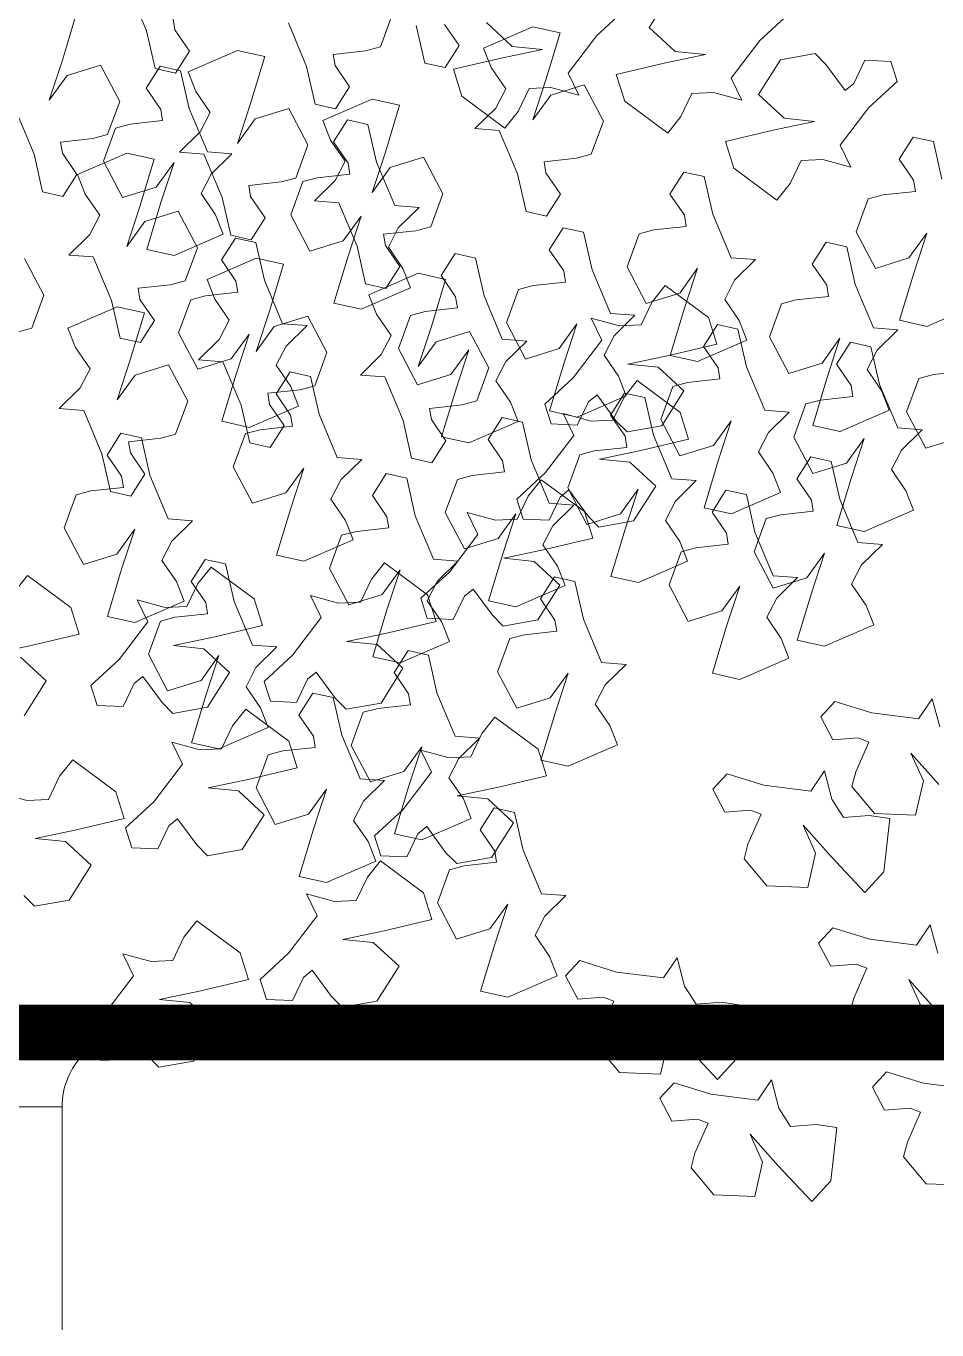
# Model space of a CAD drawing. Header units: metres. Extents: x 14 to 11050, y -346 to 476.
# Drawn here: x 218.993 to 219.482, y -198.212 to -197.511 of the extents above; entities that cross this region are included whole.
import ezdxf

# ---------------------------------------------------------------- set-up
doc = ezdxf.new("R2010")
doc.units = ezdxf.units.M
doc.linetypes.add('0', pattern=[0])
doc.layers.get('0').update_dxf_attribs({"color": 250, "linetype": '0', "lineweight": 20})
for name, color, linetype, lineweight in [('A-DOOR', 35, 'Continuous', 5), ('A-WALL', 250, 'Continuous', 20), ('ARBOLES', 86, 'Continuous', 0), ('baños', 140, 'Continuous', 0)]:
    doc.layers.add(name, color=color, linetype=linetype, lineweight=lineweight)
doc.layers.add('REVESTIMIENTO EXTERIOR', color=7, linetype='Continuous', lineweight=5, true_color=0xffdebd)
doc.styles.get("Standard").update_dxf_attribs({"font": 'arial.ttf', "height": 0.1875})

# ---------------------------------------------------------------- blocks, each defined once
blk = doc.blocks.new('TREES')
at = {"layer": 'ARBOLES', "color": 252, "true_color": 0x8da178}
for p, q in [((0.06451, 0.05297), (0.06859, 0.04534)), ((0.11149, 0.04642), (0.11312, 0.05266)), ((0.13893, 0.05273), (0.13031, 0.04799)), ((0.14402, 0.05209), (0.13893, 0.05273)), ((0.11766, 0.05097), (0.11986, 0.04424)), ((0.12583, 0.04801), (0.12282, 0.05162)), ((0.14224, 0.04326), (0.14402, 0.05209)), ((0.07375, 0.046), (0.07323, 0.048)), ((0.09431, 0.04922), (0.09839, 0.04159)), ((0.12366, 0.04377), (0.12583, 0.04801)), ((0.13031, 0.04799), (0.13205, 0.04455)), ((0.05374, 0.03856), (0.05551, 0.04739)), ((0.07676, 0.04239), (0.07375, 0.046)), ((0.10303, 0.04425), (0.10887, 0.04545)), ((0.10887, 0.04545), (0.11149, 0.04642)), ((0.06859, 0.04534), (0.07079, 0.03862)), ((0.08548, 0.04333), (0.07686, 0.03859)), ((0.09057, 0.04269), (0.08548, 0.04333)), ((0.10355, 0.04225), (0.10303, 0.04425)), ((0.11986, 0.04424), (0.12366, 0.04377)), ((0.13205, 0.04455), (0.13506, 0.04094)), ((0.14054, 0.03572), (0.14224, 0.04326)), ((0.1493, 0.04302), (0.14337, 0.04055)), ((0.15342, 0.0367), (0.1493, 0.04302)), ((0.07459, 0.03814), (0.07676, 0.04239)), ((0.08879, 0.03386), (0.09057, 0.04269)), ((0.09839, 0.04159), (0.10059, 0.03487)), ((0.10656, 0.03864), (0.10355, 0.04225)), ((0.13506, 0.04094), (0.13357, 0.03726)), ((0.05203, 0.03103), (0.05374, 0.03856)), ((0.06079, 0.03833), (0.05487, 0.03585)), ((0.06491, 0.032), (0.06079, 0.03833)), ((0.07079, 0.03862), (0.07459, 0.03814)), ((0.07686, 0.03859), (0.0786, 0.03516)), ((0.10439, 0.03439), (0.10656, 0.03864)), ((0.14337, 0.04055), (0.14054, 0.03572)), ((0.05487, 0.03585), (0.05203, 0.03103)), ((0.1109, 0.03676), (0.10228, 0.03202)), ((0.11598, 0.03612), (0.1109, 0.03676)), ((0.11421, 0.02729), (0.11598, 0.03612)), ((0.13357, 0.03726), (0.13013, 0.03316)), ((0.15179, 0.03046), (0.15342, 0.0367)), ((-0.07198, 0.03504), (-0.0754, 0.0283)), ((0.0786, 0.03516), (0.08161, 0.03155)), ((0.08709, 0.02633), (0.08879, 0.03386)), ((0.09584, 0.03363), (0.08992, 0.03116)), ((0.09997, 0.0273), (0.09584, 0.03363)), ((0.10059, 0.03487), (0.10439, 0.03439)), ((-0.08481, 0.02594), (-0.08009, 0.03121)), ((-0.05503, 0.02782), (-0.05031, 0.03308)), ((0.06328, 0.02576), (0.06491, 0.032)), ((0.08161, 0.03155), (0.08012, 0.02787)), ((0.08992, 0.03116), (0.08709, 0.02633)), ((0.10228, 0.03202), (0.10402, 0.02859)), ((0.13013, 0.03316), (0.13461, 0.03325)), ((0.13461, 0.03325), (0.13869, 0.02563)), ((0.14333, 0.02829), (0.14917, 0.02948)), ((0.14917, 0.02948), (0.15179, 0.03046)), ((-0.10518, 0.02643), (-0.10008, 0.02253)), ((-0.0754, 0.0283), (-0.07029, 0.02441)), ((-0.05959, 0.02047), (-0.05503, 0.02782)), ((-0.04473, 0.0264), (-0.05095, 0.0247)), ((-0.04257, 0.02462), (-0.04473, 0.0264)), ((0.04611, 0.02855), (0.05019, 0.02093)), ((0.08012, 0.02787), (0.07668, 0.02377)), ((0.09833, 0.02106), (0.09997, 0.0273)), ((0.10402, 0.02859), (0.10703, 0.02498)), ((0.1125, 0.01976), (0.11421, 0.02729)), ((0.12126, 0.02706), (0.11534, 0.02459)), ((0.12538, 0.02073), (0.12126, 0.02706)), ((0.14385, 0.02628), (0.14333, 0.02829)), ((0.14686, 0.02267), (0.14385, 0.02628)), ((-0.08938, 0.0186), (-0.08481, 0.02594)), ((-0.0647, 0.02437), (-0.07207, 0.02208)), ((-0.07029, 0.02441), (-0.0647, 0.02437)), ((-0.05095, 0.0247), (-0.05436, 0.01796)), ((-0.03862, 0.02016), (-0.04257, 0.02462)), ((-0.03552, 0.02603), (-0.03714, 0.02162)), ((-0.03076, 0.02627), (-0.03552, 0.02603)), ((-0.02927, 0.02274), (-0.03076, 0.02627)), ((0.05483, 0.02359), (0.06067, 0.02478)), ((0.06067, 0.02478), (0.06328, 0.02576)), ((0.10703, 0.02498), (0.10554, 0.0213)), ((0.11534, 0.02459), (0.1125, 0.01976)), ((0.13869, 0.02563), (0.14089, 0.0189)), ((-0.09448, 0.0225), (-0.10186, 0.0202)), ((-0.10008, 0.02253), (-0.09448, 0.0225)), ((-0.07207, 0.02208), (-0.08061, 0.0192)), ((-0.03714, 0.02162), (-0.03862, 0.02016)), ((-0.03399, 0.01748), (-0.02927, 0.02274)), ((0.05535, 0.02159), (0.05483, 0.02359)), ((0.05836, 0.01798), (0.05535, 0.02159)), ((0.06708, 0.02269), (0.05846, 0.01795)), ((0.07217, 0.02205), (0.06708, 0.02269)), ((0.07039, 0.01322), (0.07217, 0.02205)), ((0.07668, 0.02377), (0.08116, 0.02386)), ((0.08116, 0.02386), (0.08524, 0.01623)), ((0.14469, 0.01843), (0.14686, 0.02267)), ((-0.10186, 0.0202), (-0.11039, 0.01733)), ((-0.08061, 0.0192), (-0.07862, 0.01447)), ((-0.05728, 0.01664), (-0.05959, 0.02047)), ((0.05019, 0.02093), (0.05239, 0.01421)), ((0.08988, 0.01889), (0.09572, 0.02009)), ((0.09572, 0.02009), (0.09833, 0.02106)), ((0.10554, 0.0213), (0.1021, 0.0172)), ((0.12375, 0.01449), (0.12538, 0.02073)), ((-0.11039, 0.01733), (-0.1084, 0.0126)), ((-0.08706, 0.01476), (-0.08938, 0.0186)), ((-0.0681, 0.01261), (-0.06648, 0.01701)), ((-0.06648, 0.01701), (-0.06255, 0.01757)), ((-0.06255, 0.01757), (-0.05728, 0.01664)), ((-0.05436, 0.01796), (-0.04926, 0.01407)), ((-0.03856, 0.01013), (-0.03399, 0.01748)), ((0.05619, 0.01373), (0.05836, 0.01798)), ((0.05846, 0.01795), (0.0602, 0.01452)), ((0.0904, 0.01689), (0.08988, 0.01889)), ((0.09341, 0.01328), (0.0904, 0.01689)), ((0.1021, 0.0172), (0.10658, 0.01729)), ((0.10658, 0.01729), (0.11066, 0.00966)), ((0.14089, 0.0189), (0.14469, 0.01843)), ((-0.09788, 0.01073), (-0.09626, 0.01514)), ((-0.09626, 0.01514), (-0.09233, 0.01569)), ((-0.09233, 0.01569), (-0.08706, 0.01476)), ((-0.07862, 0.01447), (-0.07021, 0.00938)), ((0.0602, 0.01452), (0.06321, 0.01091)), ((0.08524, 0.01623), (0.08744, 0.00951)), ((0.12114, 0.01352), (0.12375, 0.01449)), ((-0.16389, 0.01286), (-0.16606, 0.00861)), ((-0.16009, 0.01238), (-0.16389, 0.01286)), ((-0.15789, 0.00566), (-0.16009, 0.01238)), ((-0.1084, 0.0126), (-0.09999, 0.00751)), ((-0.07021, 0.00938), (-0.0681, 0.01261)), ((-0.04366, 0.01403), (-0.05104, 0.01174)), ((-0.04926, 0.01407), (-0.04366, 0.01403)), ((-0.02543, 0.01286), (-0.0276, 0.00861)), ((-0.02163, 0.01238), (-0.02543, 0.01286)), ((-0.01943, 0.00566), (-0.02163, 0.01238)), ((0.05239, 0.01421), (0.05619, 0.01373)), ((0.06869, 0.00569), (0.07039, 0.01322)), ((0.07744, 0.01299), (0.07152, 0.01052)), ((0.08157, 0.00666), (0.07744, 0.01299)), ((0.09124, 0.00903), (0.09341, 0.01328)), ((0.1153, 0.01232), (0.12114, 0.01352)), ((0.11582, 0.01032), (0.1153, 0.01232)), ((-0.09999, 0.00751), (-0.09788, 0.01073)), ((-0.05104, 0.01174), (-0.05957, 0.00886)), ((-0.03624, 0.0063), (-0.03856, 0.01013)), ((0.06321, 0.01091), (0.06172, 0.00723)), ((0.07152, 0.01052), (0.06869, 0.00569)), ((0.11066, 0.00966), (0.11286, 0.00294)), ((0.11883, 0.00671), (0.11582, 0.01032)), ((-0.16606, 0.00861), (-0.16305, 0.005)), ((-0.05957, 0.00886), (-0.05758, 0.00413)), ((-0.04544, 0.00667), (-0.04151, 0.00722)), ((-0.04151, 0.00722), (-0.03624, 0.0063)), ((-0.0276, 0.00861), (-0.02459, 0.005)), ((0.06172, 0.00723), (0.05828, 0.00313)), ((0.08744, 0.00951), (0.09124, 0.00903)), ((0.16753, 0.00781), (0.16542, 0.00459)), ((0.17594, 0.00272), (0.16753, 0.00781)), ((-0.16305, 0.005), (-0.16253, 0.003)), ((-0.15381, -0.00196), (-0.15789, 0.00566)), ((-0.12884, 0.00629), (-0.13101, 0.00204)), ((-0.12504, 0.00581), (-0.12884, 0.00629)), ((-0.12284, -0.00091), (-0.12504, 0.00581)), ((-0.04706, 0.00226), (-0.04544, 0.00667)), ((-0.02459, 0.005), (-0.02407, 0.003)), ((0.07993, 0.00042), (0.08157, 0.00666)), ((0.09249, 0.00578), (0.08388, 0.00104)), ((0.09758, 0.00514), (0.09249, 0.00578)), ((0.09581, -0.00369), (0.09758, 0.00514)), ((0.12228, 0.00578), (0.11366, 0.00104)), ((0.11666, 0.00246), (0.11883, 0.00671)), ((0.12737, 0.00514), (0.12228, 0.00578)), ((0.12559, -0.00369), (0.12737, 0.00514)), ((-0.16253, 0.003), (-0.16837, 0.0018)), ((-0.06662, 0.00254), (-0.06879, -0.00171)), ((-0.06282, 0.00206), (-0.06662, 0.00254)), ((-0.05758, 0.00413), (-0.04917, -0.00096)), ((-0.02407, 0.003), (-0.02991, 0.0018)), ((0.05828, 0.00313), (0.06276, 0.00321)), ((0.06276, 0.00321), (0.06684, -0.00441)), ((0.11286, 0.00294), (0.11666, 0.00246)), ((0.16542, 0.00459), (0.1638, 0.00018)), ((0.17793, -0.00201), (0.17594, 0.00272)), ((-0.17098, 0.00083), (-0.17261, -0.00541)), ((-0.16837, 0.0018), (-0.17098, 0.00083)), ((-0.13101, 0.00204), (-0.128, -0.00157)), ((-0.06062, -0.00466), (-0.06282, 0.00206)), ((-0.04917, -0.00096), (-0.04706, 0.00226)), ((-0.03253, 0.00083), (-0.03416, -0.00541)), ((-0.02991, 0.0018), (-0.03253, 0.00083)), ((0.0544, -0.00461), (0.05027, 0.00172)), ((0.07732, -0.00055), (0.07993, 0.00042)), ((0.08388, 0.00104), (0.08562, -0.0024)), ((0.11366, 0.00104), (0.1154, -0.0024)), ((0.1546, 0.00056), (0.15691, -0.00328)), ((0.15987, -0.00037), (0.1546, 0.00056)), ((0.1638, 0.00018), (0.15987, -0.00037)), ((-0.14933, -0.00188), (-0.15381, -0.00196)), ((-0.15277, -0.00598), (-0.14933, -0.00188)), ((-0.128, -0.00157), (-0.12748, -0.00357)), ((-0.11876, -0.00854), (-0.12284, -0.00091)), ((-0.06879, -0.00171), (-0.06578, -0.00532)), ((0.07148, -0.00175), (0.07732, -0.00055)), ((0.072, -0.00375), (0.07148, -0.00175)), ((0.16939, -0.00488), (0.17793, -0.00201)), ((-0.16257, -0.00927), (-0.15973, -0.00444)), ((-0.15973, -0.00444), (-0.16144, -0.01197)), ((-0.13332, -0.00477), (-0.13593, -0.00574)), ((-0.12748, -0.00357), (-0.13332, -0.00477)), ((-0.05654, -0.01229), (-0.06062, -0.00466)), ((-0.02411, -0.00927), (-0.02128, -0.00444)), ((-0.02128, -0.00444), (-0.02298, -0.01197)), ((0.05277, -0.01085), (0.0544, -0.00461)), ((0.06684, -0.00441), (0.06904, -0.01113)), ((0.07501, -0.00736), (0.072, -0.00375)), ((0.08562, -0.0024), (0.08862, -0.00601)), ((0.0941, -0.01123), (0.09581, -0.00369)), ((0.10286, -0.00393), (0.09694, -0.0064)), ((0.10698, -0.01025), (0.10286, -0.00393)), ((0.1154, -0.0024), (0.11841, -0.00601)), ((0.12389, -0.01123), (0.12559, -0.00369)), ((0.13264, -0.00393), (0.12672, -0.0064)), ((0.13677, -0.01025), (0.13264, -0.00393)), ((0.15691, -0.00328), (0.15235, -0.01062)), ((-0.17261, -0.00541), (-0.16849, -0.01174)), ((-0.15426, -0.00966), (-0.15277, -0.00598)), ((-0.13593, -0.00574), (-0.13756, -0.01198)), ((-0.06578, -0.00532), (-0.06526, -0.00732)), ((-0.03416, -0.00541), (-0.03004, -0.01174)), ((0.06796, -0.00547), (0.05935, -0.01021)), ((0.07305, -0.00611), (0.06796, -0.00547)), ((0.07127, -0.01494), (0.07305, -0.00611)), ((0.08862, -0.00601), (0.08714, -0.00969)), ((0.09694, -0.0064), (0.0941, -0.01123)), ((0.11841, -0.00601), (0.11692, -0.00969)), ((0.12672, -0.0064), (0.12389, -0.01123)), ((0.16202, -0.00717), (0.16939, -0.00488)), ((-0.16849, -0.01174), (-0.16257, -0.00927)), ((-0.11428, -0.00845), (-0.11876, -0.00854)), ((-0.11772, -0.01255), (-0.11428, -0.00845)), ((-0.07371, -0.00949), (-0.07534, -0.01573)), ((-0.0711, -0.00852), (-0.07371, -0.00949)), ((-0.06526, -0.00732), (-0.0711, -0.00852)), ((-0.03945, -0.0078), (-0.04162, -0.01205)), ((-0.03565, -0.00828), (-0.03945, -0.0078)), ((-0.03345, -0.015), (-0.03565, -0.00828)), ((-0.03004, -0.01174), (-0.02411, -0.00927)), ((0.07284, -0.01161), (0.07501, -0.00736)), ((0.16762, -0.00721), (0.16202, -0.00717)), ((0.17272, -0.01111), (0.16762, -0.00721)), ((-0.15125, -0.01327), (-0.15426, -0.00966)), ((-0.12752, -0.01584), (-0.12468, -0.01101)), ((-0.12468, -0.01101), (-0.12639, -0.01854)), ((-0.08765, -0.00968), (-0.08982, -0.01393)), ((-0.08385, -0.01016), (-0.08765, -0.00968)), ((-0.08165, -0.01688), (-0.08385, -0.01016)), ((0.05015, -0.01182), (0.05277, -0.01085)), ((0.05935, -0.01021), (0.06108, -0.01365)), ((0.06904, -0.01113), (0.07284, -0.01161)), ((0.08714, -0.00969), (0.0837, -0.01379)), ((0.10535, -0.01649), (0.10698, -0.01025)), ((0.11692, -0.00969), (0.11348, -0.01379)), ((0.13514, -0.01649), (0.13677, -0.01025)), ((0.15235, -0.01062), (0.14763, -0.01589)), ((0.16403, -0.01003), (0.16192, -0.01325)), ((0.17244, -0.01512), (0.16403, -0.01003)), ((0.1693, -0.01784), (0.17272, -0.01111)), ((-0.16144, -0.01197), (-0.16321, -0.0208)), ((-0.14951, -0.0167), (-0.15125, -0.01327)), ((-0.13756, -0.01198), (-0.13344, -0.01831)), ((-0.1192, -0.01623), (-0.11772, -0.01255)), ((-0.08982, -0.01393), (-0.08681, -0.01753)), ((-0.05206, -0.0122), (-0.05654, -0.01229)), ((-0.0555, -0.0163), (-0.05206, -0.0122)), ((-0.04162, -0.01205), (-0.03861, -0.01566)), ((-0.02298, -0.01197), (-0.02476, -0.0208)), ((0.06108, -0.01365), (0.06409, -0.01725)), ((0.0837, -0.01379), (0.08818, -0.0137)), ((0.08818, -0.0137), (0.09226, -0.02132)), ((0.11348, -0.01379), (0.11796, -0.0137)), ((0.11796, -0.0137), (0.12204, -0.02132)), ((0.1555, -0.01477), (0.15698, -0.01331)), ((0.15698, -0.01331), (0.16093, -0.01777)), ((0.16192, -0.01325), (0.1603, -0.01766)), ((-0.15813, -0.02144), (-0.14951, -0.0167)), ((-0.13344, -0.01831), (-0.12752, -0.01584)), ((-0.1162, -0.01984), (-0.1192, -0.01623)), ((-0.10692, -0.01625), (-0.10909, -0.0205)), ((-0.10312, -0.01673), (-0.10692, -0.01625)), ((-0.07534, -0.01573), (-0.07122, -0.02206)), ((-0.0653, -0.01959), (-0.06246, -0.01476)), ((-0.06246, -0.01476), (-0.06417, -0.02229)), ((-0.05698, -0.01998), (-0.0555, -0.0163)), ((-0.03861, -0.01566), (-0.03809, -0.01767)), ((-0.02937, -0.02263), (-0.03345, -0.015)), ((-0.01967, -0.02144), (-0.01106, -0.0167)), ((0.06957, -0.02248), (0.07127, -0.01494)), ((0.07833, -0.01517), (0.0724, -0.01765)), ((0.08245, -0.0215), (0.07833, -0.01517)), ((0.10274, -0.01747), (0.10535, -0.01649)), ((0.13252, -0.01747), (0.13514, -0.01649)), ((0.14763, -0.01589), (0.14912, -0.01942)), ((0.15388, -0.01917), (0.1555, -0.01477)), ((0.17443, -0.01985), (0.17244, -0.01512)), ((-0.14724, -0.01718), (-0.14941, -0.02142)), ((-0.14344, -0.01766), (-0.14724, -0.01718)), ((-0.14124, -0.02438), (-0.14344, -0.01766)), ((-0.12639, -0.01854), (-0.12816, -0.02737)), ((-0.10092, -0.02345), (-0.10312, -0.01673)), ((-0.08681, -0.01753), (-0.08629, -0.01954)), ((-0.07757, -0.0245), (-0.08165, -0.01688)), ((-0.04393, -0.01886), (-0.04654, -0.01983)), ((-0.03809, -0.01767), (-0.04393, -0.01886)), ((0.06409, -0.01725), (0.0626, -0.02093)), ((0.0724, -0.01765), (0.06957, -0.02248)), ((0.0969, -0.01866), (0.10274, -0.01747)), ((0.09742, -0.02067), (0.0969, -0.01866)), ((0.12668, -0.01866), (0.13252, -0.01747)), ((0.1272, -0.02067), (0.12668, -0.01866)), ((0.1511, -0.01728), (0.15341, -0.02112)), ((0.15637, -0.01821), (0.1511, -0.01728)), ((0.1603, -0.01766), (0.15637, -0.01821)), ((0.16093, -0.01777), (0.16308, -0.01955)), ((0.16308, -0.01955), (0.1693, -0.01784)), ((-0.16321, -0.0208), (-0.15813, -0.02144)), ((-0.14941, -0.02142), (-0.1464, -0.02503)), ((-0.11446, -0.02327), (-0.1162, -0.01984)), ((-0.10909, -0.0205), (-0.10608, -0.02411)), ((-0.09213, -0.02073), (-0.09475, -0.02171)), ((-0.08629, -0.01954), (-0.09213, -0.02073)), ((-0.07122, -0.02206), (-0.0653, -0.01959)), ((-0.05398, -0.02359), (-0.05698, -0.01998)), ((-0.04654, -0.01983), (-0.04818, -0.02607)), ((-0.02476, -0.0208), (-0.01967, -0.02144)), ((0.0626, -0.02093), (0.05916, -0.02504)), ((0.09226, -0.02132), (0.09446, -0.02804)), ((0.10043, -0.02428), (0.09742, -0.02067)), ((0.12204, -0.02132), (0.12424, -0.02804)), ((0.13021, -0.02428), (0.1272, -0.02067)), ((0.15341, -0.02112), (0.14885, -0.02846)), ((0.14912, -0.01942), (0.15388, -0.01917)), ((0.1659, -0.02272), (0.17443, -0.01985)), ((-0.12307, -0.02801), (-0.11446, -0.02327)), ((-0.09684, -0.03107), (-0.10092, -0.02345)), ((-0.09475, -0.02171), (-0.09638, -0.02795)), ((-0.06417, -0.02229), (-0.06594, -0.03112)), ((-0.05224, -0.02702), (-0.05398, -0.02359)), ((-0.02489, -0.02254), (-0.02937, -0.02263)), ((-0.02833, -0.02664), (-0.02489, -0.02254)), ((0.08082, -0.02774), (0.08245, -0.0215)), ((0.15852, -0.02502), (0.1659, -0.02272)), ((-0.1464, -0.02503), (-0.14588, -0.02704)), ((-0.13716, -0.032), (-0.14124, -0.02438)), ((-0.10556, -0.02611), (-0.1114, -0.0273)), ((-0.10608, -0.02411), (-0.10556, -0.02611)), ((-0.07309, -0.02441), (-0.07757, -0.0245)), ((-0.07653, -0.02852), (-0.07309, -0.02441)), ((-0.05785, -0.0247), (-0.06002, -0.02894)), ((-0.05405, -0.02517), (-0.05785, -0.0247)), ((-0.05185, -0.0319), (-0.05405, -0.02517)), ((-0.04818, -0.02607), (-0.04405, -0.0324)), ((-0.03813, -0.02993), (-0.0353, -0.0251)), ((-0.0353, -0.0251), (-0.037, -0.03263)), ((-0.03332, -0.02564), (-0.03548, -0.02989)), ((-0.02951, -0.02612), (-0.03332, -0.02564)), ((-0.02731, -0.03284), (-0.02951, -0.02612)), ((0.05916, -0.02504), (0.06364, -0.02495)), ((0.06364, -0.02495), (0.06772, -0.03257)), ((0.09826, -0.02852), (0.10043, -0.02428)), ((0.12804, -0.02852), (0.13021, -0.02428)), ((0.16412, -0.02505), (0.15852, -0.02502)), ((0.16922, -0.02895), (0.16412, -0.02505)), ((-0.15172, -0.02823), (-0.15433, -0.02921)), ((-0.14588, -0.02704), (-0.15172, -0.02823)), ((-0.12816, -0.02737), (-0.12307, -0.02801)), ((-0.11401, -0.02828), (-0.11564, -0.03452)), ((-0.1114, -0.0273), (-0.11401, -0.02828)), ((-0.09638, -0.02795), (-0.09226, -0.03427)), ((-0.08633, -0.0318), (-0.0835, -0.02697)), ((-0.0835, -0.02697), (-0.0852, -0.03451)), ((-0.07802, -0.0322), (-0.07653, -0.02852)), ((-0.06085, -0.03176), (-0.05224, -0.02702)), ((-0.02982, -0.03032), (-0.02833, -0.02664)), ((0.0782, -0.02872), (0.08082, -0.02774)), ((0.09446, -0.02804), (0.09826, -0.02852)), ((0.12424, -0.02804), (0.12804, -0.02852)), ((0.14885, -0.02846), (0.14413, -0.03373)), ((-0.15433, -0.02921), (-0.15596, -0.03545)), ((-0.09236, -0.03099), (-0.09684, -0.03107)), ((-0.0958, -0.03509), (-0.09236, -0.03099)), ((-0.06002, -0.02894), (-0.05701, -0.03255)), ((-0.04405, -0.0324), (-0.03813, -0.02993)), ((-0.03548, -0.02989), (-0.03248, -0.0335)), ((-0.02681, -0.03393), (-0.02982, -0.03032)), ((-0.01764, -0.03013), (-0.02026, -0.0311)), ((-0.0118, -0.02893), (-0.01764, -0.03013)), ((0.07236, -0.02991), (0.0782, -0.02872)), ((0.07288, -0.03192), (0.07236, -0.02991)), ((0.14826, -0.02975), (0.14615, -0.03297)), ((0.15667, -0.03484), (0.14826, -0.02975)), ((0.1658, -0.03568), (0.16922, -0.02895)), ((-0.13268, -0.03191), (-0.13716, -0.032)), ((-0.13612, -0.03601), (-0.13268, -0.03191)), ((-0.09226, -0.03427), (-0.08633, -0.0318)), ((-0.07501, -0.0358), (-0.07802, -0.0322)), ((-0.06594, -0.03112), (-0.06085, -0.03176)), ((-0.05701, -0.03255), (-0.05649, -0.03456)), ((-0.04777, -0.03952), (-0.05185, -0.0319)), ((-0.037, -0.03263), (-0.03878, -0.04146)), ((-0.02324, -0.04047), (-0.02731, -0.03284)), ((-0.02026, -0.0311), (-0.02189, -0.03734)), ((0.06772, -0.03257), (0.06992, -0.03929)), ((0.07589, -0.03552), (0.07288, -0.03192)), ((0.14615, -0.03297), (0.14453, -0.03737)), ((0.15038, -0.03701), (0.152, -0.03261)), ((0.152, -0.03261), (0.15348, -0.03115)), ((0.15348, -0.03115), (0.15743, -0.03561)), ((-0.15596, -0.03545), (-0.15184, -0.04177)), ((-0.14592, -0.0393), (-0.14308, -0.03447)), ((-0.14308, -0.03447), (-0.14479, -0.04201)), ((-0.11564, -0.03452), (-0.11152, -0.04085)), ((-0.1056, -0.03838), (-0.10276, -0.03355)), ((-0.10276, -0.03355), (-0.10447, -0.04108)), ((-0.09728, -0.03877), (-0.0958, -0.03509)), ((-0.0852, -0.03451), (-0.08698, -0.04334)), ((-0.07328, -0.03924), (-0.07501, -0.0358)), ((-0.06233, -0.03575), (-0.06495, -0.03673)), ((-0.05649, -0.03456), (-0.06233, -0.03575)), ((-0.03196, -0.03551), (-0.03779, -0.0367)), ((-0.03248, -0.0335), (-0.03196, -0.03551)), ((-0.02507, -0.03736), (-0.02681, -0.03393)), ((0.07372, -0.03977), (0.07589, -0.03552)), ((0.14413, -0.03373), (0.14562, -0.03726)), ((0.15866, -0.03956), (0.15667, -0.03484)), ((0.15743, -0.03561), (0.15958, -0.03739)), ((0.15958, -0.03739), (0.1658, -0.03568)), ((-0.1376, -0.03969), (-0.13612, -0.03601)), ((-0.06495, -0.03673), (-0.06658, -0.04297)), ((-0.04041, -0.03767), (-0.04204, -0.04391)), ((-0.03779, -0.0367), (-0.04041, -0.03767)), ((-0.03369, -0.0421), (-0.02507, -0.03736)), ((-0.02189, -0.03734), (-0.01777, -0.04367)), ((0.13533, -0.037), (0.13765, -0.04084)), ((0.1406, -0.03793), (0.13533, -0.037)), ((0.14453, -0.03737), (0.1406, -0.03793)), ((0.14562, -0.03726), (0.15038, -0.03701)), ((-0.15184, -0.04177), (-0.14592, -0.0393)), ((-0.1346, -0.0433), (-0.1376, -0.03969)), ((-0.11152, -0.04085), (-0.1056, -0.03838)), ((-0.09428, -0.04238), (-0.09728, -0.03877)), ((-0.08189, -0.04398), (-0.07328, -0.03924)), ((-0.07364, -0.03879), (-0.0758, -0.04304)), ((-0.06983, -0.03927), (-0.07364, -0.03879)), ((-0.06763, -0.04599), (-0.06983, -0.03927)), ((-0.04329, -0.03943), (-0.04777, -0.03952)), ((-0.04673, -0.04353), (-0.04329, -0.03943)), ((-0.01876, -0.04038), (-0.02324, -0.04047)), ((-0.02219, -0.04448), (-0.01876, -0.04038)), ((0.06992, -0.03929), (0.07372, -0.03977)), ((0.15013, -0.04244), (0.15866, -0.03956)), ((-0.14479, -0.04201), (-0.14656, -0.05084)), ((-0.13497, -0.04066), (-0.13714, -0.04491)), ((-0.13117, -0.04114), (-0.13497, -0.04066)), ((-0.12897, -0.04786), (-0.13117, -0.04114)), ((-0.10447, -0.04108), (-0.10624, -0.04991)), ((-0.09254, -0.04581), (-0.09428, -0.04238)), ((-0.06658, -0.04297), (-0.06245, -0.04929)), ((-0.05653, -0.04682), (-0.0537, -0.04199)), ((-0.0537, -0.04199), (-0.0554, -0.04953)), ((-0.03878, -0.04146), (-0.03369, -0.0421)), ((-0.03199, -0.04777), (-0.02916, -0.04294)), ((-0.02916, -0.04294), (-0.03087, -0.05048)), ((-0.01777, -0.04367), (-0.01184, -0.0412)), ((0.13765, -0.04084), (0.13308, -0.04818)), ((0.14275, -0.04473), (0.15013, -0.04244)), ((-0.13714, -0.04491), (-0.13413, -0.04852)), ((-0.13286, -0.04674), (-0.1346, -0.0433)), ((-0.09554, -0.04536), (-0.0977, -0.04961)), ((-0.09173, -0.04584), (-0.09554, -0.04536)), ((-0.08698, -0.04334), (-0.08189, -0.04398)), ((-0.0758, -0.04304), (-0.0728, -0.04664)), ((-0.04822, -0.04721), (-0.04673, -0.04353)), ((-0.04204, -0.04391), (-0.03792, -0.05024)), ((-0.02368, -0.04816), (-0.02219, -0.04448)), ((0.14835, -0.04477), (0.14275, -0.04473)), ((0.15345, -0.04866), (0.14835, -0.04477)), ((-0.14147, -0.05148), (-0.13286, -0.04674)), ((-0.10116, -0.05055), (-0.09254, -0.04581)), ((-0.08953, -0.05256), (-0.09173, -0.04584)), ((-0.0728, -0.04664), (-0.07227, -0.04865)), ((-0.06356, -0.05361), (-0.06763, -0.04599)), ((-0.06245, -0.04929), (-0.05653, -0.04682)), ((-0.04521, -0.05082), (-0.04822, -0.04721)), ((-0.03859, -0.04723), (-0.04075, -0.05148)), ((-0.03478, -0.04771), (-0.03859, -0.04723)), ((-0.03792, -0.05024), (-0.03199, -0.04777)), ((-0.03258, -0.05443), (-0.03478, -0.04771)), ((0.12109, -0.04759), (0.11899, -0.05081)), ((0.1295, -0.05268), (0.12109, -0.04759)), ((-0.13413, -0.04852), (-0.13361, -0.05052)), ((-0.12489, -0.05549), (-0.12897, -0.04786)), ((-0.10624, -0.04991), (-0.10116, -0.05055)), ((-0.0977, -0.04961), (-0.0947, -0.05321)), ((-0.07811, -0.04984), (-0.08073, -0.05082)), ((-0.07227, -0.04865), (-0.07811, -0.04984)), ((-0.0554, -0.04953), (-0.05718, -0.05836)), ((-0.02067, -0.05177), (-0.02368, -0.04816)), ((0.13308, -0.04818), (0.12836, -0.05344)), ((0.15004, -0.0554), (0.15345, -0.04866)), ((-0.14656, -0.05084), (-0.14147, -0.05148)), ((-0.13945, -0.05172), (-0.14207, -0.05269)), ((-0.13361, -0.05052), (-0.13945, -0.05172)), ((-0.08073, -0.05082), (-0.08236, -0.05706)), ((-0.04347, -0.05426), (-0.04521, -0.05082)), ((-0.04075, -0.05148), (-0.03774, -0.05509)), ((-0.03087, -0.05048), (-0.03264, -0.0593)), ((-0.01894, -0.0552), (-0.02067, -0.05177)), ((0.08956, -0.05134), (0.08745, -0.05456)), ((0.09797, -0.05643), (0.08956, -0.05134)), ((0.11899, -0.05081), (0.11737, -0.05521)), ((0.13461, -0.05673), (0.13623, -0.05232)), ((0.13623, -0.05232), (0.13771, -0.05087)), ((0.13771, -0.05087), (0.14166, -0.05533)), ((-0.16476, -0.05473), (-0.16692, -0.05898)), ((-0.16095, -0.05521), (-0.16476, -0.05473)), ((-0.14207, -0.05269), (-0.1437, -0.05893)), ((-0.0947, -0.05321), (-0.09417, -0.05522)), ((-0.08546, -0.06018), (-0.08953, -0.05256)), ((-0.05907, -0.05352), (-0.06356, -0.05361)), ((-0.06251, -0.05762), (-0.05907, -0.05352)), ((-0.05349, -0.05473), (-0.05565, -0.05898)), ((-0.04968, -0.05521), (-0.05349, -0.05473)), ((-0.05209, -0.059), (-0.04347, -0.05426)), ((-0.02851, -0.06206), (-0.03258, -0.05443)), ((0.08745, -0.05456), (0.08583, -0.05896)), ((0.10816, -0.05484), (0.11048, -0.05868)), ((0.11343, -0.05577), (0.10816, -0.05484)), ((0.12836, -0.05344), (0.12985, -0.05698)), ((0.1315, -0.0574), (0.1295, -0.05268)), ((-0.15875, -0.06193), (-0.16095, -0.05521)), ((-0.12041, -0.0554), (-0.12489, -0.05549)), ((-0.12385, -0.0595), (-0.12041, -0.0554)), ((-0.10001, -0.05641), (-0.10263, -0.05739)), ((-0.09417, -0.05522), (-0.10001, -0.05641)), ((-0.08236, -0.05706), (-0.07824, -0.06338)), ((-0.07231, -0.06091), (-0.06948, -0.05608)), ((-0.06948, -0.05608), (-0.07119, -0.06362)), ((-0.04748, -0.06193), (-0.04968, -0.05521)), ((-0.03722, -0.0571), (-0.04306, -0.05829)), ((-0.03774, -0.05509), (-0.03722, -0.0571)), ((-0.02755, -0.05994), (-0.01894, -0.0552)), ((0.05626, -0.05603), (0.05415, -0.05925)), ((0.06467, -0.06112), (0.05626, -0.05603)), ((0.09996, -0.06115), (0.09797, -0.05643)), ((0.11737, -0.05521), (0.11343, -0.05577)), ((0.12985, -0.05698), (0.13461, -0.05673)), ((0.14166, -0.05533), (0.14381, -0.05711)), ((0.14381, -0.05711), (0.15004, -0.0554)), ((-0.16692, -0.05898), (-0.16391, -0.06259)), ((-0.1437, -0.05893), (-0.13957, -0.06526)), ((-0.13365, -0.06279), (-0.13082, -0.05796)), ((-0.13082, -0.05796), (-0.13252, -0.06549)), ((-0.12534, -0.06318), (-0.12385, -0.0595)), ((-0.11569, -0.05756), (-0.11785, -0.0618)), ((-0.11188, -0.05803), (-0.11569, -0.05756)), ((-0.10968, -0.06476), (-0.11188, -0.05803)), ((-0.10263, -0.05739), (-0.10426, -0.06363)), ((-0.064, -0.06131), (-0.06251, -0.05762)), ((-0.05718, -0.05836), (-0.05209, -0.059)), ((-0.05565, -0.05898), (-0.05265, -0.06259)), ((-0.04568, -0.05926), (-0.04731, -0.0655)), ((-0.04306, -0.05829), (-0.04568, -0.05926)), ((-0.03264, -0.0593), (-0.02755, -0.05994)), ((0.07663, -0.05859), (0.07895, -0.06243)), ((0.0819, -0.05952), (0.07663, -0.05859)), ((0.08583, -0.05896), (0.0819, -0.05952)), ((0.11048, -0.05868), (0.10592, -0.06602)), ((0.12296, -0.06028), (0.1315, -0.0574)), ((-0.15468, -0.06956), (-0.15875, -0.06193)), ((-0.11785, -0.0618), (-0.11485, -0.06541)), ((-0.08097, -0.06009), (-0.08546, -0.06018)), ((-0.08441, -0.0642), (-0.08097, -0.06009)), ((-0.07824, -0.06338), (-0.07231, -0.06091)), ((-0.06099, -0.06491), (-0.064, -0.06131)), ((-0.04341, -0.06956), (-0.04748, -0.06193)), ((-0.02402, -0.06197), (-0.02851, -0.06206)), ((-0.02746, -0.06607), (-0.02402, -0.06197)), ((0.06666, -0.06585), (0.06467, -0.06112)), ((0.09143, -0.06403), (0.09996, -0.06115)), ((0.11558, -0.06257), (0.12296, -0.06028)), ((-0.16391, -0.06259), (-0.16339, -0.06459)), ((-0.13957, -0.06526), (-0.13365, -0.06279)), ((-0.12233, -0.06679), (-0.12534, -0.06318)), ((-0.10426, -0.06363), (-0.10014, -0.06996)), ((-0.09421, -0.06748), (-0.09138, -0.06266)), ((-0.09138, -0.06266), (-0.09309, -0.07019)), ((-0.0859, -0.06788), (-0.08441, -0.0642)), ((-0.07119, -0.06362), (-0.07296, -0.07245)), ((-0.05265, -0.06259), (-0.05212, -0.06459)), ((0.07895, -0.06243), (0.07438, -0.06977)), ((0.08405, -0.06632), (0.09143, -0.06403)), ((0.12118, -0.06261), (0.11558, -0.06257)), ((0.12628, -0.06651), (0.12118, -0.06261)), ((-0.17185, -0.06676), (-0.17348, -0.073)), ((-0.16923, -0.06579), (-0.17185, -0.06676)), ((-0.16339, -0.06459), (-0.16923, -0.06579)), ((-0.13252, -0.06549), (-0.1343, -0.07432)), ((-0.12059, -0.07022), (-0.12233, -0.06679)), ((-0.11485, -0.06541), (-0.11432, -0.06742)), ((-0.10561, -0.07238), (-0.10968, -0.06476)), ((-0.06058, -0.06676), (-0.06221, -0.073)), ((-0.05926, -0.06835), (-0.06099, -0.06491)), ((-0.05796, -0.06579), (-0.06058, -0.06676)), ((-0.05212, -0.06459), (-0.05796, -0.06579)), ((-0.04731, -0.0655), (-0.04319, -0.07183)), ((-0.03726, -0.06936), (-0.03443, -0.06453)), ((-0.03443, -0.06453), (-0.03613, -0.07207)), ((-0.02895, -0.06975), (-0.02746, -0.06607)), ((0.05813, -0.06873), (0.06666, -0.06585)), ((0.08965, -0.06636), (0.08405, -0.06632)), ((0.09475, -0.07025), (0.08965, -0.06636)), ((0.10592, -0.06602), (0.10119, -0.07129)), ((0.12287, -0.07324), (0.12628, -0.06651)), ((-0.12016, -0.06861), (-0.12278, -0.06958)), ((-0.11432, -0.06742), (-0.12016, -0.06861)), ((-0.10014, -0.06996), (-0.09421, -0.06748)), ((-0.08289, -0.07148), (-0.0859, -0.06788)), ((-0.06787, -0.07309), (-0.05926, -0.06835)), ((0.05075, -0.07102), (0.05813, -0.06873)), ((0.10906, -0.07016), (0.11054, -0.06871)), ((0.11054, -0.06871), (0.11449, -0.07317)), ((-0.15019, -0.06947), (-0.15468, -0.06956)), ((-0.15363, -0.07357), (-0.15019, -0.06947)), ((-0.12921, -0.07496), (-0.12059, -0.07022)), ((-0.12278, -0.06958), (-0.12441, -0.07583)), ((-0.09309, -0.07019), (-0.09486, -0.07902)), ((-0.08116, -0.07492), (-0.08289, -0.07148)), ((-0.03892, -0.06947), (-0.04341, -0.06956)), ((-0.04319, -0.07183), (-0.03726, -0.06936)), ((-0.04236, -0.07357), (-0.03892, -0.06947)), ((-0.02594, -0.07336), (-0.02895, -0.06975)), ((0.06145, -0.07495), (0.05635, -0.07106)), ((0.07438, -0.06977), (0.06966, -0.07503)), ((0.09133, -0.07699), (0.09475, -0.07025)), ((0.10119, -0.07129), (0.10268, -0.07482)), ((0.10744, -0.07457), (0.10906, -0.07016)), ((-0.17348, -0.073), (-0.16936, -0.07933)), ((-0.16343, -0.07686), (-0.1606, -0.07203)), ((-0.1606, -0.07203), (-0.1623, -0.07956)), ((-0.15512, -0.07725), (-0.15363, -0.07357)), ((-0.10113, -0.07229), (-0.10561, -0.07238)), ((-0.10456, -0.07639), (-0.10113, -0.07229)), ((-0.08327, -0.07352), (-0.08544, -0.07777)), ((-0.07947, -0.074), (-0.08327, -0.07352)), ((-0.07727, -0.08072), (-0.07947, -0.074)), ((-0.07296, -0.07245), (-0.06787, -0.07309)), ((-0.06221, -0.073), (-0.05809, -0.07933)), ((-0.05216, -0.07686), (-0.04933, -0.07203)), ((-0.04933, -0.07203), (-0.05103, -0.07956)), ((-0.04385, -0.07725), (-0.04236, -0.07357)), ((-0.03613, -0.07207), (-0.03791, -0.08089)), ((-0.02421, -0.07679), (-0.02594, -0.07336)), ((0.07591, -0.07832), (0.07753, -0.07391)), ((0.07753, -0.07391), (0.07901, -0.07246)), ((0.07901, -0.07246), (0.08296, -0.07692)), ((0.11449, -0.07317), (0.11665, -0.07495)), ((0.11665, -0.07495), (0.12287, -0.07324)), ((0.14388, -0.07387), (0.14177, -0.07709)), ((0.15229, -0.07896), (0.14388, -0.07387)), ((-0.14724, -0.07632), (-0.14941, -0.08057)), ((-0.14344, -0.0768), (-0.14724, -0.07632)), ((-0.1343, -0.07432), (-0.12921, -0.07496)), ((-0.12441, -0.07583), (-0.12029, -0.08215)), ((-0.11436, -0.07968), (-0.11153, -0.07485)), ((-0.11153, -0.07485), (-0.11324, -0.08239)), ((-0.10605, -0.08007), (-0.10456, -0.07639)), ((-0.08977, -0.07966), (-0.08116, -0.07492)), ((0.05803, -0.08168), (0.06145, -0.07495)), ((0.06966, -0.07503), (0.07115, -0.07857)), ((0.10268, -0.07482), (0.10744, -0.07457)), ((-0.16936, -0.07933), (-0.16343, -0.07686)), ((-0.15211, -0.08086), (-0.15512, -0.07725)), ((-0.14124, -0.08352), (-0.14344, -0.0768)), ((-0.08544, -0.07777), (-0.08243, -0.08138)), ((-0.05809, -0.07933), (-0.05216, -0.07686)), ((-0.04084, -0.08086), (-0.04385, -0.07725)), ((-0.03282, -0.08153), (-0.02421, -0.07679)), ((0.07115, -0.07857), (0.07591, -0.07832)), ((0.08296, -0.07692), (0.08511, -0.0787)), ((0.08511, -0.0787), (0.09133, -0.07699)), ((0.09831, -0.0767), (0.0962, -0.07992)), ((0.10672, -0.08178), (0.09831, -0.0767)), ((0.14177, -0.07709), (0.14015, -0.0815)), ((-0.1623, -0.07956), (-0.16408, -0.08839)), ((-0.15038, -0.08429), (-0.15211, -0.08086)), ((-0.14941, -0.08057), (-0.1464, -0.08418)), ((-0.12029, -0.08215), (-0.11436, -0.07968)), ((-0.10304, -0.08368), (-0.10605, -0.08007)), ((-0.09486, -0.07902), (-0.08977, -0.07966)), ((-0.07319, -0.08835), (-0.07727, -0.08072)), ((-0.05103, -0.07956), (-0.05281, -0.08839)), ((-0.03911, -0.08429), (-0.04084, -0.08086)), ((-0.03791, -0.08089), (-0.03282, -0.08153)), ((0.0962, -0.07992), (0.09458, -0.08432)), ((0.13095, -0.08113), (0.13326, -0.08496)), ((0.13622, -0.08205), (0.13095, -0.08113)), ((0.15428, -0.08369), (0.15229, -0.07896)), ((-0.13716, -0.09115), (-0.14124, -0.08352)), ((-0.11324, -0.08239), (-0.11501, -0.09122)), ((-0.08191, -0.08338), (-0.08775, -0.08458)), ((-0.08243, -0.08138), (-0.08191, -0.08338)), ((0.10871, -0.08651), (0.10672, -0.08178)), ((0.14015, -0.0815), (0.13622, -0.08205)), ((-0.15899, -0.08903), (-0.15038, -0.08429)), ((-0.1464, -0.08418), (-0.14588, -0.08618)), ((-0.10131, -0.08711), (-0.10304, -0.08368)), ((-0.09036, -0.08555), (-0.09199, -0.09179)), ((-0.08775, -0.08458), (-0.09036, -0.08555)), ((-0.04772, -0.08903), (-0.03911, -0.08429)), ((0.08538, -0.08395), (0.0877, -0.08779)), ((0.09065, -0.08488), (0.08538, -0.08395)), ((0.09458, -0.08432), (0.09065, -0.08488)), ((0.13326, -0.08496), (0.1287, -0.09231)), ((0.14574, -0.08657), (0.15428, -0.08369)), ((-0.15433, -0.08835), (-0.15596, -0.09459)), ((-0.15172, -0.08738), (-0.15433, -0.08835)), ((-0.14588, -0.08618), (-0.15172, -0.08738)), ((-0.10992, -0.09186), (-0.10131, -0.08711)), ((-0.06871, -0.08826), (-0.07319, -0.08835)), ((-0.07215, -0.09236), (-0.06871, -0.08826)), ((0.0877, -0.08779), (0.08313, -0.09513)), ((0.10018, -0.08939), (0.10871, -0.08651)), ((0.13837, -0.08886), (0.14574, -0.08657)), ((-0.16408, -0.08839), (-0.15899, -0.08903)), ((-0.10869, -0.08947), (-0.11085, -0.09371)), ((-0.10489, -0.08994), (-0.10869, -0.08947)), ((-0.10269, -0.09667), (-0.10489, -0.08994)), ((-0.05281, -0.08839), (-0.04772, -0.08903)), ((-0.01228, -0.08925), (-0.01445, -0.09318)), ((-0.01045, -0.09428), (-0.01228, -0.08925)), ((0.06764, -0.08889), (0.06553, -0.09211)), ((0.07605, -0.09398), (0.06764, -0.08889)), ((0.0928, -0.09168), (0.10018, -0.08939)), ((0.14397, -0.0889), (0.13837, -0.08886)), ((0.14907, -0.09279), (0.14397, -0.0889)), ((-0.13268, -0.09106), (-0.13716, -0.09115)), ((-0.13612, -0.09516), (-0.13268, -0.09106)), ((-0.11501, -0.09122), (-0.10992, -0.09186)), ((-0.09199, -0.09179), (-0.08787, -0.09812)), ((-0.08195, -0.09565), (-0.07911, -0.09082)), ((-0.07911, -0.09082), (-0.08082, -0.09835)), ((-0.07364, -0.09604), (-0.07215, -0.09236)), ((-0.03001, -0.09144), (-0.03232, -0.09449)), ((-0.02309, -0.0929), (-0.03001, -0.09144)), ((-0.01445, -0.09318), (-0.02309, -0.0929)), ((0.06553, -0.09211), (0.06391, -0.09652)), ((0.0984, -0.09172), (0.0928, -0.09168)), ((0.1035, -0.09561), (0.0984, -0.09172)), ((0.1287, -0.09231), (0.12398, -0.09757)), ((0.14565, -0.09953), (0.14907, -0.09279)), ((-0.15596, -0.09459), (-0.15184, -0.10092)), ((-0.14592, -0.09845), (-0.14308, -0.09362)), ((-0.14308, -0.09362), (-0.14479, -0.10115)), ((-0.1376, -0.09884), (-0.13612, -0.09516)), ((-0.11085, -0.09371), (-0.10785, -0.09732)), ((-0.03232, -0.09449), (-0.02973, -0.09849)), ((0.07804, -0.09871), (0.07605, -0.09398)), ((0.08313, -0.09513), (0.07841, -0.10039)), ((0.13185, -0.09645), (0.13333, -0.09499)), ((0.13333, -0.09499), (0.13728, -0.09945)), ((-0.10785, -0.09732), (-0.10733, -0.09933)), ((-0.09861, -0.10429), (-0.10269, -0.09667)), ((-0.08787, -0.09812), (-0.08195, -0.09565)), ((-0.07063, -0.09965), (-0.07364, -0.09604)), ((-0.02973, -0.09849), (-0.0251, -0.09769)), ((-0.0251, -0.09769), (-0.0231, -0.09825)), ((0.05998, -0.09707), (0.05471, -0.09614)), ((0.06391, -0.09652), (0.05998, -0.09707)), ((0.08628, -0.09927), (0.08776, -0.09782)), ((0.08776, -0.09782), (0.09171, -0.10228)), ((0.10008, -0.10235), (0.1035, -0.09561)), ((0.12398, -0.09757), (0.12547, -0.1011)), ((0.13023, -0.10086), (0.13185, -0.09645)), ((-0.15184, -0.10092), (-0.14592, -0.09845)), ((-0.1346, -0.10245), (-0.1376, -0.09884)), ((-0.12532, -0.09886), (-0.12749, -0.10311)), ((-0.12152, -0.09934), (-0.12532, -0.09886)), ((-0.11932, -0.10606), (-0.12152, -0.09934)), ((-0.10733, -0.09933), (-0.11317, -0.10052)), ((-0.08082, -0.09835), (-0.08259, -0.10718)), ((-0.06889, -0.10308), (-0.07063, -0.09965)), ((-0.0231, -0.09825), (-0.02499, -0.1039)), ((-0.01527, -0.09954), (-0.00959, -0.10479)), ((-0.0125, -0.10441), (-0.01527, -0.09954)), ((0.06951, -0.10158), (0.07804, -0.09871)), ((0.08466, -0.10368), (0.08628, -0.09927)), ((0.13728, -0.09945), (0.13943, -0.10123)), ((0.13943, -0.10123), (0.14565, -0.09953)), ((-0.14479, -0.10115), (-0.14656, -0.10998)), ((-0.13286, -0.10588), (-0.1346, -0.10245)), ((-0.11578, -0.1015), (-0.11741, -0.10774)), ((-0.11317, -0.10052), (-0.11578, -0.1015)), ((0.06213, -0.10388), (0.06951, -0.10158)), ((0.07841, -0.10039), (0.0799, -0.10393)), ((0.09171, -0.10228), (0.09386, -0.10406)), ((0.09386, -0.10406), (0.10008, -0.10235)), ((0.12548, -0.10203), (0.12337, -0.10525)), ((0.12547, -0.1011), (0.13023, -0.10086)), ((0.13389, -0.10712), (0.12548, -0.10203)), ((-0.12749, -0.10311), (-0.12448, -0.10672)), ((-0.09413, -0.1042), (-0.09861, -0.10429)), ((-0.09757, -0.1083), (-0.09413, -0.1042)), ((-0.07751, -0.10782), (-0.06889, -0.10308)), ((-0.03068, -0.10427), (-0.03285, -0.10819)), ((-0.02885, -0.1093), (-0.03068, -0.10427)), ((-0.02499, -0.1039), (-0.02545, -0.10665)), ((-0.01332, -0.11078), (-0.0125, -0.10441)), ((0.06773, -0.10392), (0.06213, -0.10388)), ((0.07283, -0.10781), (0.06773, -0.10392)), ((0.0799, -0.10393), (0.08466, -0.10368)), ((-0.14147, -0.11062), (-0.13286, -0.10588)), ((-0.12448, -0.10672), (-0.12396, -0.10872)), ((-0.11524, -0.11368), (-0.11932, -0.10606)), ((-0.10737, -0.11159), (-0.10453, -0.10676)), ((-0.10453, -0.10676), (-0.10624, -0.1143)), ((-0.08259, -0.10718), (-0.07751, -0.10782)), ((-0.04841, -0.10646), (-0.05072, -0.10951)), ((-0.04149, -0.10791), (-0.04841, -0.10646)), ((-0.02545, -0.10665), (-0.02086, -0.11119)), ((0.12337, -0.10525), (0.12175, -0.10966)), ((0.13588, -0.11185), (0.13389, -0.10712)), ((-0.12396, -0.10872), (-0.1298, -0.10992)), ((-0.11741, -0.10774), (-0.11329, -0.11406)), ((-0.09905, -0.11198), (-0.09757, -0.1083)), ((-0.05072, -0.10951), (-0.04813, -0.11351)), ((-0.03285, -0.10819), (-0.04149, -0.10791)), ((-0.02641, -0.11243), (-0.02885, -0.1093)), ((0.06942, -0.11454), (0.07283, -0.10781)), ((0.11255, -0.10929), (0.11486, -0.11312)), ((0.11782, -0.11022), (0.11255, -0.10929)), ((0.12175, -0.10966), (0.11782, -0.11022)), ((-0.14656, -0.10998), (-0.14147, -0.11062)), ((-0.13241, -0.11089), (-0.13404, -0.11713)), ((-0.1298, -0.10992), (-0.13241, -0.11089)), ((-0.11329, -0.11406), (-0.10737, -0.11159)), ((-0.09605, -0.11559), (-0.09905, -0.11198)), ((-0.02178, -0.11163), (-0.02641, -0.11243)), ((-0.01794, -0.11184), (-0.02178, -0.11163)), ((-0.02086, -0.11119), (-0.01332, -0.11078)), ((-0.01814, -0.12167), (-0.01794, -0.11184)), ((0.12734, -0.11473), (0.13588, -0.11185)), ((-0.11076, -0.1136), (-0.11524, -0.11368)), ((-0.1142, -0.1177), (-0.11076, -0.1136)), ((-0.10624, -0.1143), (-0.10801, -0.12313)), ((-0.04813, -0.11351), (-0.0435, -0.11271)), ((-0.0435, -0.11271), (-0.0415, -0.11326)), ((-0.0415, -0.11326), (-0.04339, -0.11892)), ((-0.03367, -0.11456), (-0.02799, -0.1198)), ((-0.0309, -0.11943), (-0.03367, -0.11456)), ((0.06104, -0.11447), (0.06319, -0.11625)), ((0.06319, -0.11625), (0.06942, -0.11454)), ((0.11486, -0.11312), (0.1103, -0.12047)), ((-0.124, -0.12099), (-0.12116, -0.11616)), ((-0.12116, -0.11616), (-0.12287, -0.12369)), ((-0.09431, -0.11903), (-0.09605, -0.11559)), ((-0.09029, -0.1167), (-0.09245, -0.12095)), ((-0.08648, -0.11718), (-0.09029, -0.1167)), ((0.09306, -0.11613), (0.09095, -0.11935)), ((0.10147, -0.12122), (0.09306, -0.11613)), ((0.11997, -0.11702), (0.12734, -0.11473)), ((0.12557, -0.11706), (0.11997, -0.11702)), ((-0.13404, -0.11713), (-0.12992, -0.12346)), ((-0.11569, -0.12138), (-0.1142, -0.1177)), ((-0.10292, -0.12377), (-0.09431, -0.11903)), ((-0.08429, -0.1239), (-0.08648, -0.11718)), ((-0.04339, -0.11892), (-0.04385, -0.12167)), ((-0.03173, -0.1258), (-0.0309, -0.11943)), ((0.09095, -0.11935), (0.08933, -0.12375)), ((0.13067, -0.12095), (0.12557, -0.11706)), ((-0.12992, -0.12346), (-0.124, -0.12099)), ((-0.11268, -0.12499), (-0.11569, -0.12138)), ((-0.09245, -0.12095), (-0.08945, -0.12456)), ((-0.04385, -0.12167), (-0.03926, -0.1262)), ((-0.02799, -0.1198), (-0.02124, -0.12576)), ((-0.02124, -0.12576), (-0.01814, -0.12167)), ((0.10346, -0.12594), (0.10147, -0.12122)), ((0.1103, -0.12047), (0.10558, -0.12573)), ((0.12725, -0.12769), (0.13067, -0.12095)), ((-0.12287, -0.12369), (-0.12464, -0.13252)), ((-0.10801, -0.12313), (-0.10292, -0.12377)), ((-0.08021, -0.13153), (-0.08429, -0.1239)), ((0.08013, -0.12338), (0.08245, -0.12722)), ((0.0854, -0.12431), (0.08013, -0.12338)), ((0.08933, -0.12375), (0.0854, -0.12431)), ((0.11345, -0.12461), (0.11493, -0.12316)), ((0.11493, -0.12316), (0.11888, -0.12762)), ((-0.11094, -0.12842), (-0.11268, -0.12499)), ((-0.08893, -0.12656), (-0.09476, -0.12776)), ((-0.08945, -0.12456), (-0.08893, -0.12656)), ((-0.03926, -0.1262), (-0.03173, -0.1258)), ((0.09493, -0.12882), (0.10346, -0.12594)), ((0.10558, -0.12573), (0.10707, -0.12927)), ((0.11183, -0.12902), (0.11345, -0.12461)), ((-0.11956, -0.13316), (-0.11094, -0.12842)), ((-0.09738, -0.12873), (-0.09901, -0.13497)), ((-0.09476, -0.12776), (-0.09738, -0.12873)), ((0.08245, -0.12722), (0.07788, -0.13456)), ((0.08755, -0.13111), (0.09493, -0.12882)), ((0.11888, -0.12762), (0.12103, -0.12939)), ((0.12103, -0.12939), (0.12725, -0.12769)), ((-0.00876, -0.13056), (-0.01093, -0.13448)), ((-0.00693, -0.13559), (-0.00876, -0.13056)), ((0.09315, -0.13115), (0.08755, -0.13111)), ((0.09825, -0.13504), (0.09315, -0.13115)), ((0.10707, -0.12927), (0.11183, -0.12902)), ((-0.12464, -0.13252), (-0.11956, -0.13316)), ((-0.07573, -0.13144), (-0.08021, -0.13153)), ((-0.07917, -0.13554), (-0.07573, -0.13144)), ((-0.02649, -0.13275), (-0.02881, -0.1358)), ((-0.01957, -0.1342), (-0.02649, -0.13275)), ((-0.09901, -0.13497), (-0.09489, -0.1413)), ((-0.08897, -0.13883), (-0.08613, -0.134)), ((-0.08613, -0.134), (-0.08784, -0.14153)), ((-0.08065, -0.13922), (-0.07917, -0.13554)), ((-0.02881, -0.1358), (-0.02621, -0.1398)), ((-0.01093, -0.13448), (-0.01957, -0.1342)), ((0.07788, -0.13456), (0.07316, -0.13982)), ((0.09483, -0.14178), (0.09825, -0.13504)), ((0.08103, -0.1387), (0.08251, -0.13725)), ((0.08251, -0.13725), (0.08646, -0.14171)), ((-0.09489, -0.1413), (-0.08897, -0.13883)), ((-0.07765, -0.14283), (-0.08065, -0.13922)), ((-0.05433, -0.14088), (-0.0565, -0.1448)), ((-0.0525, -0.14591), (-0.05433, -0.14088)), ((-0.02621, -0.1398), (-0.02158, -0.139)), ((-0.02158, -0.139), (-0.01958, -0.13955)), ((-0.01958, -0.13955), (-0.02147, -0.1452)), ((-0.01175, -0.14085), (-0.00608, -0.14609)), ((-0.00898, -0.14572), (-0.01175, -0.14085)), ((0.07316, -0.13982), (0.07465, -0.14336)), ((0.07941, -0.14311), (0.08103, -0.1387)), ((-0.08784, -0.14153), (-0.08961, -0.15036)), ((-0.07591, -0.14626), (-0.07765, -0.14283)), ((-0.07206, -0.14307), (-0.07437, -0.14612)), ((-0.06514, -0.14452), (-0.07206, -0.14307)), ((0.07465, -0.14336), (0.07941, -0.14311)), ((0.08646, -0.14171), (0.08861, -0.14349)), ((0.08861, -0.14349), (0.09483, -0.14178)), ((-0.0565, -0.1448), (-0.06514, -0.14452)), ((-0.02147, -0.1452), (-0.02194, -0.14796)), ((-0.08452, -0.151), (-0.07591, -0.14626)), ((-0.07437, -0.14612), (-0.07178, -0.15012)), ((-0.05006, -0.14904), (-0.0525, -0.14591)), ((-0.02194, -0.14796), (-0.01735, -0.15249)), ((-0.00981, -0.15208), (-0.00898, -0.14572)), ((-0.08961, -0.15036), (-0.08452, -0.151)), ((-0.07178, -0.15012), (-0.06715, -0.14932)), ((-0.06715, -0.14932), (-0.06515, -0.14987)), ((-0.06515, -0.14987), (-0.06704, -0.15553)), ((-0.04543, -0.14823), (-0.05006, -0.14904)), ((-0.04159, -0.14845), (-0.04543, -0.14823)), ((-0.04179, -0.15828), (-0.04159, -0.14845)), ((-0.05732, -0.15117), (-0.05164, -0.15641)), ((-0.05455, -0.15604), (-0.05732, -0.15117)), ((-0.01735, -0.15249), (-0.00981, -0.15208)), ((-0.06704, -0.15553), (-0.0675, -0.15828)), ((-0.05537, -0.1624), (-0.05455, -0.15604)), ((-0.05164, -0.15641), (-0.04489, -0.16237)), ((-0.0675, -0.15828), (-0.06291, -0.16281)), ((-0.04489, -0.16237), (-0.04179, -0.15828)), ((-0.01422, -0.15808), (-0.01654, -0.16114)), ((-0.0073, -0.15954), (-0.01422, -0.15808)), ((0.00134, -0.15982), (-0.0073, -0.15954)), ((-0.06291, -0.16281), (-0.05537, -0.1624)), ((-0.03505, -0.16154), (-0.03721, -0.16547)), ((-0.03322, -0.16657), (-0.03505, -0.16154)), ((-0.01654, -0.16114), (-0.01394, -0.16514)), ((-0.05277, -0.16373), (-0.05509, -0.16678)), ((-0.04585, -0.16519), (-0.05277, -0.16373)), ((-0.01394, -0.16514), (-0.00932, -0.16434)), ((-0.00932, -0.16434), (-0.00732, -0.16489)), ((-0.05509, -0.16678), (-0.05249, -0.17078)), ((-0.03721, -0.16547), (-0.04585, -0.16519)), ((-0.03077, -0.1697), (-0.03322, -0.16657)), ((-0.00732, -0.16489), (-0.0092, -0.17054)), ((-0.02614, -0.1689), (-0.03077, -0.1697)), ((-0.0223, -0.16911), (-0.02614, -0.1689)), ((-0.0225, -0.17894), (-0.0223, -0.16911)), ((-0.05249, -0.17078), (-0.04787, -0.16998)), ((-0.04787, -0.16998), (-0.04587, -0.17053)), ((-0.04587, -0.17053), (-0.04775, -0.17619)), ((-0.03803, -0.17183), (-0.03236, -0.17708)), ((-0.03527, -0.1767), (-0.03803, -0.17183)), ((-0.0092, -0.17054), (-0.00967, -0.1733)), ((-0.00967, -0.1733), (-0.00508, -0.17783)), ((-0.04775, -0.17619), (-0.04822, -0.17894)), ((-0.03609, -0.18307), (-0.03527, -0.1767)), ((-0.04822, -0.17894), (-0.04363, -0.18347)), ((-0.03236, -0.17708), (-0.0256, -0.18303)), ((-0.0256, -0.18303), (-0.0225, -0.17894)), ((-0.00508, -0.17783), (0.00246, -0.17742)), ((-0.04363, -0.18347), (-0.03609, -0.18307))]:
    blk.add_line(p, q, dxfattribs=at)
blk = doc.blocks.new('PL BASE 2N NASAS 09')
at = {"layer": 'A-DOOR'}
for p, q in [((166.35758, -5.21173), (169.08757, -5.21172)), ((169.01358, -5.25169), (169.04758, -5.25169)), ((169.04758, -5.37169), (169.04758, -5.25169))]:
    blk.add_line(p, q, dxfattribs=at)
at = {"layer": 'A-WALL'}
for p, q in [((169.08758, -5.21172), (171.15755, -5.21173)), ((169.04758, -5.25172), (169.04758, -5.37172))]:
    blk.add_line(p, q, dxfattribs=at)
blk.add_arc((169.08758, -5.25172), 0.04, 89.99977, 180, dxfattribs=at)
at = {"layer": 'baños', "linetype": 'Continuous', "flags": 8}
for tag, p in [('MODELNUMBER', (167.1329, -5.63062, 0)), ('TRADENAME', (167.1329, -5.63066, 0)), ('PRODUCT', (167.1329, -5.6307, 0)), ('MATERIAL', (167.1329, -5.63074, 0)), ('MODELNUMBER', (168.30765, -5.63062, 0)), ('TRADENAME', (168.30765, -5.63066, 0)), ('PRODUCT', (168.30765, -5.6307, 0)), ('MATERIAL', (168.30765, -5.63074, 0))]:
    blk.add_attdef(tag, p, '', height=0.0000254, rotation=180.00008, dxfattribs=at)
at = {"layer": 'baños', "linetype": 'Continuous'}
for tag, p, rotation in [('MODELNUMBER', (169.24282, -19.70647), 180.00008), ('TRADENAME', (169.24278, -19.70642), 180.00008), ('MATERIAL', (169.24301, -19.70634), 180.00008), ('PRODUCT', (169.243, -19.70638), 180.00008), ('MODELNUMBER', (169.95239, -19.70647), 179.99992), ('TRADENAME', (169.95239, -19.70642), 179.99992), ('MATERIAL', (169.95239, -19.70634), 179.99992), ('PRODUCT', (169.95239, -19.70638), 179.99992)]:
    blk.add_attdef(tag, p, '', height=0.0000254, rotation=rotation, dxfattribs=at)
blk = doc.blocks.new('PL MUEBLES 2N NASAS 09')
blk.add_blockref('PL BASE 2N NASAS 09', (49.91428, 62.71701))
at = {"layer": 'ARBOLES', "xscale": 2.935254890295517, "yscale": 2.935254890295517, "zscale": 2.935254890295517, "rotation": 354.6252016265699}
for p in [(219.49006, 57.9422), (218.79438, 57.93022)]:
    blk.add_blockref('TREES', p, dxfattribs=at)

msp = doc.modelspace()

# ---------------------------------------------------------------- linework, layer by layer
at = {"layer": 'REVESTIMIENTO EXTERIOR', "const_width": 0.03}
msp.add_lwpolyline([(208.31182, -204.01185), (208.31182, -198.09185, -0.414214), (208.35182, -198.05185), (229.52182, -198.05185, -0.464369), (229.56182, -198.09185), (229.56182, -218.01185, -0.414214), (229.52182, -218.05185), (223.95182, -218.05185)], format="xyb", dxfattribs=at)

# ---------------------------------------------------------------- block references
at = {"layer": 'REVESTIMIENTO EXTERIOR', "color": 30, "true_color": 0xf8991e}
msp.add_blockref('PL MUEBLES 2N NASAS 09', (0.05, -255.55713), dxfattribs=at)

doc.saveas('drawing.dxf')
